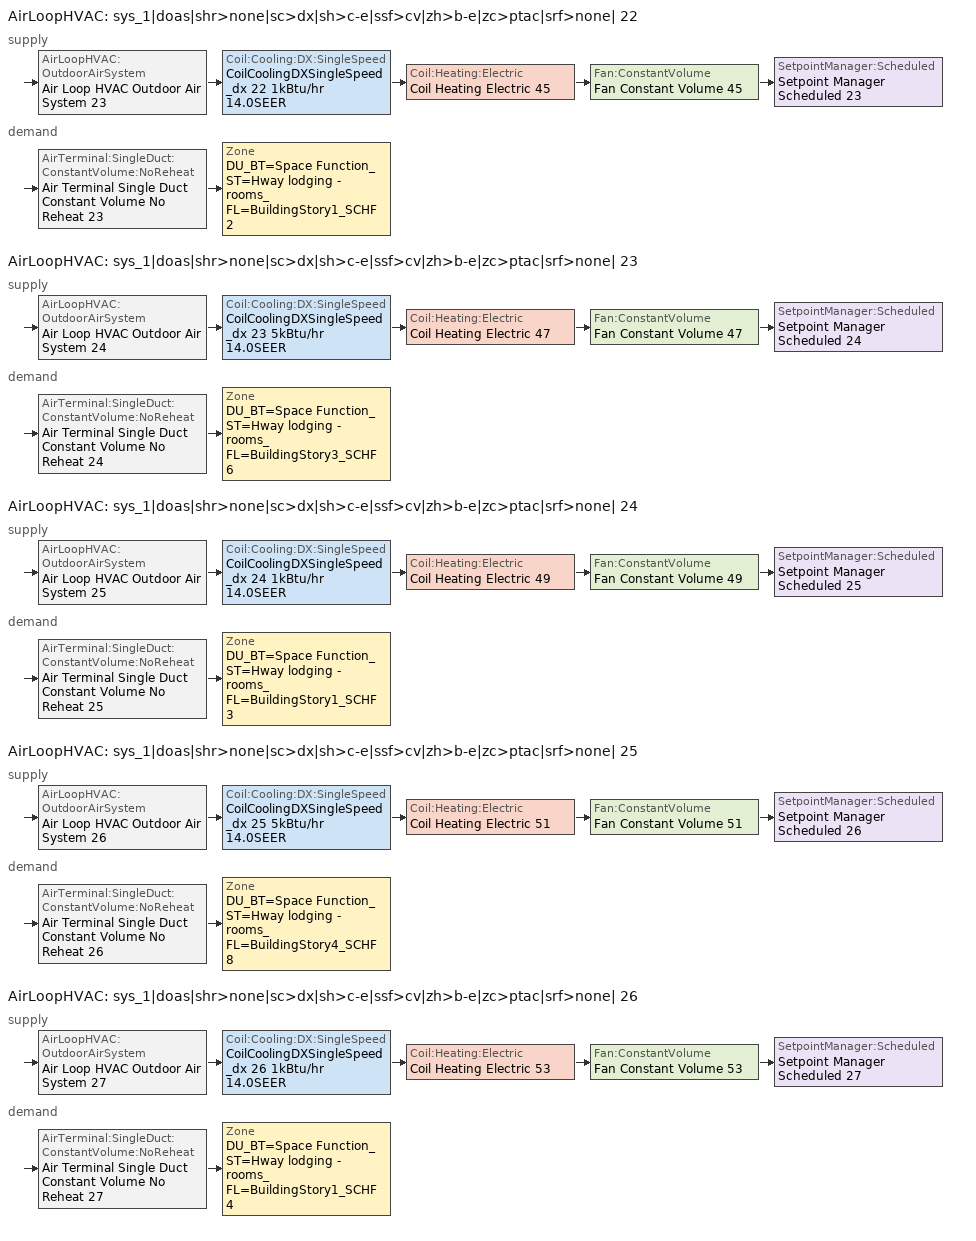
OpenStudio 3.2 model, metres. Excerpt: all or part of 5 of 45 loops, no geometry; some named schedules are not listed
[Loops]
AirLoopHVAC 'sys_1|doas|shr>none|sc>dx|sh>c-e|ssf>cv|zh>b-e|zc>ptac|srf>none| 22'
 supply: AirLoopHVAC:OutdoorAirSystem 'Air Loop HVAC Outdoor Air System 23' > Coil:Cooling:DX:SingleSpeed 'CoilCoolingDXSingleSpeed_dx 22 1kBtu/hr 14.0SEER' > Coil:Heating:Electric 'Coil Heating Electric 45' > Fan:ConstantVolume 'Fan Constant Volume 45' > SetpointManager:Scheduled 'Setpoint Manager Scheduled 23'
 demand: AirTerminal:SingleDuct:ConstantVolume:NoReheat 'Air Terminal Single Duct Constant Volume No Reheat 23' > Zone 'DU_BT=Space Function_ST=Hway lodging - rooms_FL=BuildingStory1_SCHF 2'
AirLoopHVAC 'sys_1|doas|shr>none|sc>dx|sh>c-e|ssf>cv|zh>b-e|zc>ptac|srf>none| 23'
 supply: AirLoopHVAC:OutdoorAirSystem 'Air Loop HVAC Outdoor Air System 24' > Coil:Cooling:DX:SingleSpeed 'CoilCoolingDXSingleSpeed_dx 23 5kBtu/hr 14.0SEER' > Coil:Heating:Electric 'Coil Heating Electric 47' > Fan:ConstantVolume 'Fan Constant Volume 47' > SetpointManager:Scheduled 'Setpoint Manager Scheduled 24'
 demand: AirTerminal:SingleDuct:ConstantVolume:NoReheat 'Air Terminal Single Duct Constant Volume No Reheat 24' > Zone 'DU_BT=Space Function_ST=Hway lodging - rooms_FL=BuildingStory3_SCHF 6'
AirLoopHVAC 'sys_1|doas|shr>none|sc>dx|sh>c-e|ssf>cv|zh>b-e|zc>ptac|srf>none| 24'
 supply: AirLoopHVAC:OutdoorAirSystem 'Air Loop HVAC Outdoor Air System 25' > Coil:Cooling:DX:SingleSpeed 'CoilCoolingDXSingleSpeed_dx 24 1kBtu/hr 14.0SEER' > Coil:Heating:Electric 'Coil Heating Electric 49' > Fan:ConstantVolume 'Fan Constant Volume 49' > SetpointManager:Scheduled 'Setpoint Manager Scheduled 25'
 demand: AirTerminal:SingleDuct:ConstantVolume:NoReheat 'Air Terminal Single Duct Constant Volume No Reheat 25' > Zone 'DU_BT=Space Function_ST=Hway lodging - rooms_FL=BuildingStory1_SCHF 3'
AirLoopHVAC 'sys_1|doas|shr>none|sc>dx|sh>c-e|ssf>cv|zh>b-e|zc>ptac|srf>none| 25'
 supply: AirLoopHVAC:OutdoorAirSystem 'Air Loop HVAC Outdoor Air System 26' > Coil:Cooling:DX:SingleSpeed 'CoilCoolingDXSingleSpeed_dx 25 5kBtu/hr 14.0SEER' > Coil:Heating:Electric 'Coil Heating Electric 51' > Fan:ConstantVolume 'Fan Constant Volume 51' > SetpointManager:Scheduled 'Setpoint Manager Scheduled 26'
 demand: AirTerminal:SingleDuct:ConstantVolume:NoReheat 'Air Terminal Single Duct Constant Volume No Reheat 26' > Zone 'DU_BT=Space Function_ST=Hway lodging - rooms_FL=BuildingStory4_SCHF 8'
AirLoopHVAC 'sys_1|doas|shr>none|sc>dx|sh>c-e|ssf>cv|zh>b-e|zc>ptac|srf>none| 26'
 supply: AirLoopHVAC:OutdoorAirSystem 'Air Loop HVAC Outdoor Air System 27' > Coil:Cooling:DX:SingleSpeed 'CoilCoolingDXSingleSpeed_dx 26 1kBtu/hr 14.0SEER' > Coil:Heating:Electric 'Coil Heating Electric 53' > Fan:ConstantVolume 'Fan Constant Volume 53' > SetpointManager:Scheduled 'Setpoint Manager Scheduled 27'
 demand: AirTerminal:SingleDuct:ConstantVolume:NoReheat 'Air Terminal Single Duct Constant Volume No Reheat 27' > Zone 'DU_BT=Space Function_ST=Hway lodging - rooms_FL=BuildingStory1_SCHF 4'
[Sizing:Zone] Zone Cooling Design Supply Air Temperature Input Method=SupplyAirTemperature; Zone Cooling Design Supply Air Temperature {C}=13; Zone Cooling Design Supply Air Temperature Difference {deltaC}=11.11; Zone Heating Design Supply Air Temperature Input Method=SupplyAirTemperature; Zone Heating Design Supply Air Temperature {C}=43; Zone Heating Design Supply Air Temperature Difference {deltaC}=11.11; Zone Cooling Design Supply Air Humidity Ratio {kg-H2O/kg-air}=0.0085; Zone Heating Design Supply Air Humidity Ratio {kg-H2O/kg-air}=0.008; Zone Heating Sizing Factor=1.3; Zone Cooling Sizing Factor=1.1; Cooling Design Air Flow Method=DesignDay; Heating Design Air Flow Method=DesignDay; Account for Dedicated Outdoor Air System=No; Dedicated Outdoor Air System Control Strategy=NeutralSupplyAir; Dedicated Outdoor Air Low Setpoint Temperature for Design {C}=autosize; Dedicated Outdoor Air High Setpoint Temperature for Design {C}=autosize
DU_BT=Space Function_ST=Hway lodging - rooms_FL=BuildingStory1_SCHF 2; DU_BT=Space Function_ST=Hway lodging - rooms_FL=BuildingStory3_SCHF 6; DU_BT=Space Function_ST=Hway lodging - rooms_FL=BuildingStory1_SCHF 3; DU_BT=Space Function_ST=Hway lodging - rooms_FL=BuildingStory4_SCHF 8; DU_BT=Space Function_ST=Hway lodging - rooms_FL=BuildingStory1_SCHF 4
[Zone equipment]
DU_BT=Space Function_ST=Hway lodging - rooms_FL=BuildingStory1_SCHF 2: DU_BT=Space Function_ST=Hway lodging - rooms_FL=BuildingStory1_SCHF 2 PTAC, Zone HVAC Baseboard Convective Electric 23, Air Terminal Single Duct Constant Volume No Reheat 23
DU_BT=Space Function_ST=Hway lodging - rooms_FL=BuildingStory3_SCHF 6: DU_BT=Space Function_ST=Hway lodging - rooms_FL=BuildingStory3_SCHF 6 PTAC, Zone HVAC Baseboard Convective Electric 24, Air Terminal Single Duct Constant Volume No Reheat 24
DU_BT=Space Function_ST=Hway lodging - rooms_FL=BuildingStory1_SCHF 3: DU_BT=Space Function_ST=Hway lodging - rooms_FL=BuildingStory1_SCHF 3 PTAC, Zone HVAC Baseboard Convective Electric 25, Air Terminal Single Duct Constant Volume No Reheat 25
DU_BT=Space Function_ST=Hway lodging - rooms_FL=BuildingStory4_SCHF 8: DU_BT=Space Function_ST=Hway lodging - rooms_FL=BuildingStory4_SCHF 8 PTAC, Zone HVAC Baseboard Convective Electric 26, Air Terminal Single Duct Constant Volume No Reheat 26
DU_BT=Space Function_ST=Hway lodging - rooms_FL=BuildingStory1_SCHF 4: DU_BT=Space Function_ST=Hway lodging - rooms_FL=BuildingStory1_SCHF 4 PTAC, Zone HVAC Baseboard Convective Electric 27, Air Terminal Single Duct Constant Volume No Reheat 27
[AirLoopHVAC] Design Supply Air Flow Rate {m3/s}=autosize; Design Return Air Flow Fraction of Supply Air Flow=1
Name | Availability Schedule
sys_1|doas|shr>none|sc>dx|sh>c-e|ssf>cv|zh>b-e|zc>ptac|srf>none| 22 | sys_1|doas|shr>none|sc>dx|sh>c-e|ssf>cv|zh>b-e|zc>ptac|srf>none| 22 Occ Sch
sys_1|doas|shr>none|sc>dx|sh>c-e|ssf>cv|zh>b-e|zc>ptac|srf>none| 23 | sys_1|doas|shr>none|sc>dx|sh>c-e|ssf>cv|zh>b-e|zc>ptac|srf>none| 23 Occ Sch
sys_1|doas|shr>none|sc>dx|sh>c-e|ssf>cv|zh>b-e|zc>ptac|srf>none| 24 | sys_1|doas|shr>none|sc>dx|sh>c-e|ssf>cv|zh>b-e|zc>ptac|srf>none| 24 Occ Sch
sys_1|doas|shr>none|sc>dx|sh>c-e|ssf>cv|zh>b-e|zc>ptac|srf>none| 25 | sys_1|doas|shr>none|sc>dx|sh>c-e|ssf>cv|zh>b-e|zc>ptac|srf>none| 25 Occ Sch
sys_1|doas|shr>none|sc>dx|sh>c-e|ssf>cv|zh>b-e|zc>ptac|srf>none| 26 | sys_1|doas|shr>none|sc>dx|sh>c-e|ssf>cv|zh>b-e|zc>ptac|srf>none| 26 Occ Sch
[Sizing:System] Type of Load to Size On=VentilationRequirement; Design Outdoor Air Flow Rate {m3/s}=Autosize; Central Heating Maximum System Air Flow Ratio=1; Preheat Design Temperature {C}=7; Preheat Design Humidity Ratio {kg-H2O/kg-Air}=0.008; Precool Design Temperature {C}=13; Precool Design Humidity Ratio {kg-H2O/kg-Air}=0.008; Central Cooling Design Supply Air Temperature {C}=13; Central Heating Design Supply Air Temperature {C}=43; Sizing Option=NonCoincident; 100% Outdoor Air in Cooling=Yes; 100% Outdoor Air in Heating=Yes; Central Cooling Design Supply Air Humidity Ratio {kg-H2O/kg-Air}=0.0085; Central Heating Design Supply Air Humidity Ratio {kg-H2O/kg-Air}=0.008; Cooling Design Air Flow Method=DesignDay; Cooling Design Air Flow Rate {m3/s}=0; Heating Design Air Flow Method=DesignDay; Heating Design Air Flow Rate {m3/s}=0; System Outdoor Air Method=ZoneSum; Zone Maximum Outdoor Air Fraction=1; Cooling Supply Air Flow Rate Per Floor Area {m3/s-m2}=0.00996765; Cooling Fraction of Autosized Cooling Supply Air Flow Rate=1; Cooling Supply Air Flow Rate Per Unit Cooling Capacity {m3/s-W}=3.94755e-05; Heating Supply Air Flow Rate Per Floor Area {m3/s-m2}=0.00996765; Heating Fraction of Autosized Heating Supply Air Flow Rate=1; Heating Fraction of Autosized Cooling Supply Air Flow Rate=1; Heating Supply Air Flow Rate Per Unit Heating Capacity {m3/s-W}=3.15882e-05; Cooling Design Capacity Method=CoolingDesignCapacity; Cooling Design Capacity {W}=autosize; Cooling Design Capacity Per Floor Area {W/m2}=234.7; Fraction of Autosized Cooling Design Capacity=1; Heating Design Capacity Method=HeatingDesignCapacity; Heating Design Capacity {W}=autosize; Heating Design Capacity Per Floor Area {W/m2}=157; Fraction of Autosized Heating Design Capacity=1; Central Cooling Capacity Control Method=OnOff
sys_1|doas|shr>none|sc>dx|sh>c-e|ssf>cv|zh>b-e|zc>ptac|srf>none| 22; sys_1|doas|shr>none|sc>dx|sh>c-e|ssf>cv|zh>b-e|zc>ptac|srf>none| 23; sys_1|doas|shr>none|sc>dx|sh>c-e|ssf>cv|zh>b-e|zc>ptac|srf>none| 24; sys_1|doas|shr>none|sc>dx|sh>c-e|ssf>cv|zh>b-e|zc>ptac|srf>none| 25; sys_1|doas|shr>none|sc>dx|sh>c-e|ssf>cv|zh>b-e|zc>ptac|srf>none| 26
[Fan:ConstantVolume] Availability Schedule=Always On Discrete; Fan Total Efficiency=0.39975; Pressure Rise {Pa}=640; Maximum Flow Rate {m3/s}=AutoSize; Motor Efficiency=0.615
Fan Constant Volume 45; Fan Constant Volume 46; Fan Constant Volume 47; Fan Constant Volume 48; Fan Constant Volume 49; Fan Constant Volume 50; Fan Constant Volume 51; Fan Constant Volume 52; Fan Constant Volume 53; Fan Constant Volume 54
[Coil:Heating:Electric]
Name | Availability Schedule
Coil Heating Electric 45; Coil Heating Electric 47; Coil Heating Electric 49; Coil Heating Electric 51; Coil Heating Electric 53 | Always On Discrete
Coil Heating Electric 46; Coil Heating Electric 48; Coil Heating Electric 50; Coil Heating Electric 52; Coil Heating Electric 54 | ON_OFF_ALWAYS_OFF
[Coil:Cooling:DX:SingleSpeed] Availability Schedule=Always On Discrete; Rated Total Cooling Capacity {W}=autosize; Rated Sensible Heat Ratio=autosize; Rated Air Flow Rate {m3/s}=autosize; Rated Evaporator Fan Power Per Volume Flow Rate {W/(m3/s)}=773.3; Total Cooling Capacity Function of Temperature Curve=DXCOOL-NECB2011-REF-CAPFT; Total Cooling Capacity Function of Flow Fraction Curve=DXCOOL-NECB2011-REF-CAPFFLOW; Energy Input Ratio Function of Temperature Curve=DXCOOL-NECB2011-REF-COOLEIRFT; Energy Input Ratio Function of Flow Fraction Curve=DXCOOL-NECB2011-REF-COOLEIRFFLOW; Part Load Fraction Correlation Curve=DXCOOL-NECB2011-REF-COOLPLFFPLR; Minimum Outdoor Dry-Bulb Temperature for Compressor Operation {C}=-25; Condenser Type=AirCooled; Evaporative Condenser Effectiveness=0; Evaporative Condenser Air Flow Rate {m3/s}=Autosize; Evaporative Condenser Pump Rated Power Consumption {W}=Autosize; Crankcase Heater Capacity {W}=0; Maximum Outdoor Dry-Bulb Temperature for Crankcase Heater Operation {C}=0; Basin Heater Capacity {W/K}=0; Basin Heater Setpoint Temperature {C}=10
Name | Rated COP {W/W}
CoilCoolingDXSingleSpeed_dx 22 1kBtu/hr 14.0SEER; CoilCoolingDXSingleSpeed_dx 23 5kBtu/hr 14.0SEER; CoilCoolingDXSingleSpeed_dx 24 1kBtu/hr 14.0SEER; CoilCoolingDXSingleSpeed_dx 25 5kBtu/hr 14.0SEER; CoilCoolingDXSingleSpeed_dx 26 1kBtu/hr 14.0SEER | 4.11713
Coil Cooling DX Single Speed 23 5kBtu/hr 11.0EER; Coil Cooling DX Single Speed 25 3kBtu/hr 11.0EER; Coil Cooling DX Single Speed 27 3kBtu/hr 11.0EER | 3.80183
Coil Cooling DX Single Speed 24 15kBtu/hr 9.3EER; Coil Cooling DX Single Speed 26 21kBtu/hr 9.3EER | 3.23448
[Controller:OutdoorAir] Minimum Outdoor Air Flow Rate {m3/s}=autosize; Maximum Outdoor Air Flow Rate {m3/s}=Autosize; Economizer Control Type=NoEconomizer; Economizer Control Action Type=ModulateFlow; Economizer Maximum Limit Dry-Bulb Temperature {C}=28; Economizer Maximum Limit Enthalpy {J/kg}=64000; Economizer Minimum Limit Dry-Bulb Temperature {C}=-100; Lockout Type=NoLockout; Minimum Limit Type=FixedMinimum; High Humidity Control=No; Heat Recovery Bypass Control Type=BypassWhenWithinEconomizerLimits
Name | Minimum Outdoor Air Schedule | Controller Mechanical Ventilation
Controller Outdoor Air 23 | sys_1|doas|shr>none|sc>dx|sh>c-e|ssf>cv|zh>b-e|zc>ptac|srf>none| 22 Occ Sch | Controller Mechanical Ventilation 23
Controller Outdoor Air 24 | sys_1|doas|shr>none|sc>dx|sh>c-e|ssf>cv|zh>b-e|zc>ptac|srf>none| 23 Occ Sch | Controller Mechanical Ventilation 24
Controller Outdoor Air 25 | sys_1|doas|shr>none|sc>dx|sh>c-e|ssf>cv|zh>b-e|zc>ptac|srf>none| 24 Occ Sch | Controller Mechanical Ventilation 25
Controller Outdoor Air 26 | sys_1|doas|shr>none|sc>dx|sh>c-e|ssf>cv|zh>b-e|zc>ptac|srf>none| 25 Occ Sch | Controller Mechanical Ventilation 26
Controller Outdoor Air 27 | sys_1|doas|shr>none|sc>dx|sh>c-e|ssf>cv|zh>b-e|zc>ptac|srf>none| 26 Occ Sch | Controller Mechanical Ventilation 27
[Controller:MechanicalVentilation] Availability Schedule=Always On Discrete; System Outdoor Air Method=ZoneSum
Controller Mechanical Ventilation 23; Controller Mechanical Ventilation 24; Controller Mechanical Ventilation 25; Controller Mechanical Ventilation 26; Controller Mechanical Ventilation 27
[AirLoopHVAC:OutdoorAirSystem]
Name | Controller
Air Loop HVAC Outdoor Air System 23 | Controller Outdoor Air 23
Air Loop HVAC Outdoor Air System 24 | Controller Outdoor Air 24
Air Loop HVAC Outdoor Air System 25 | Controller Outdoor Air 25
Air Loop HVAC Outdoor Air System 26 | Controller Outdoor Air 26
Air Loop HVAC Outdoor Air System 27 | Controller Outdoor Air 27
[SetpointManager:Scheduled] Control Variable=Temperature
Name | Schedule
Setpoint Manager Scheduled 23 | Makeup-Air Unit Supply Air Temp 22
Setpoint Manager Scheduled 24 | Makeup-Air Unit Supply Air Temp 23
Setpoint Manager Scheduled 25 | Makeup-Air Unit Supply Air Temp 24
Setpoint Manager Scheduled 26 | Makeup-Air Unit Supply Air Temp 25
Setpoint Manager Scheduled 27 | Makeup-Air Unit Supply Air Temp 26
[ZoneHVAC:PackagedTerminalAirConditioner] Availability Schedule=Always On Discrete; Supply Air Flow Rate During Cooling Operation {m3/s}=Autosize; Supply Air Flow Rate During Heating Operation {m3/s}=Autosize; Supply Air Flow Rate When No Cooling or Heating is Needed {m3/s}=Autosize; Outdoor Air Flow Rate During Cooling Operation {m3/s}=1e-05; Outdoor Air Flow Rate During Heating Operation {m3/s}=1e-05; Outdoor Air Flow Rate When No Cooling or Heating is Needed {m3/s}=1e-05; Fan Placement=DrawThrough
Name | Supply Air Fan | Heating Coil | Cooling Coil
DU_BT=Space Function_ST=Hway lodging - rooms_FL=BuildingStory1_SCHF 2 PTAC | Fan Constant Volume 46 | Coil Heating Electric 46 | Coil Cooling DX Single Speed 23 5kBtu/hr 11.0EER
DU_BT=Space Function_ST=Hway lodging - rooms_FL=BuildingStory3_SCHF 6 PTAC | Fan Constant Volume 48 | Coil Heating Electric 48 | Coil Cooling DX Single Speed 24 15kBtu/hr 9.3EER
DU_BT=Space Function_ST=Hway lodging - rooms_FL=BuildingStory1_SCHF 3 PTAC | Fan Constant Volume 50 | Coil Heating Electric 50 | Coil Cooling DX Single Speed 25 3kBtu/hr 11.0EER
DU_BT=Space Function_ST=Hway lodging - rooms_FL=BuildingStory4_SCHF 8 PTAC | Fan Constant Volume 52 | Coil Heating Electric 52 | Coil Cooling DX Single Speed 26 21kBtu/hr 9.3EER
DU_BT=Space Function_ST=Hway lodging - rooms_FL=BuildingStory1_SCHF 4 PTAC | Fan Constant Volume 54 | Coil Heating Electric 54 | Coil Cooling DX Single Speed 27 3kBtu/hr 11.0EER
[ZoneHVAC:Baseboard:Convective:Electric] Availability Schedule=Always On Discrete; Nominal Capacity {W}=autosize; Efficiency=1
Zone HVAC Baseboard Convective Electric 23; Zone HVAC Baseboard Convective Electric 24; Zone HVAC Baseboard Convective Electric 25; Zone HVAC Baseboard Convective Electric 26; Zone HVAC Baseboard Convective Electric 27
[AirTerminal:SingleDuct:ConstantVolume:NoReheat] Availability Schedule=Always On Discrete; Maximum Air Flow Rate {m3/s}=AutoSize
Air Terminal Single Duct Constant Volume No Reheat 23; Air Terminal Single Duct Constant Volume No Reheat 24; Air Terminal Single Duct Constant Volume No Reheat 25; Air Terminal Single Duct Constant Volume No Reheat 26; Air Terminal Single Duct Constant Volume No Reheat 27
[Schedule:Ruleset]
Name | Default Day Schedule | Summer Design Day Schedule | Winter Design Day Schedule
ON_OFF_ALWAYS_OFF | Schedule Day 3
Makeup-Air Unit Supply Air Temp 22 | Makeup Air Unit Supply Air Temp Default 22
Makeup-Air Unit Supply Air Temp 23 | Makeup Air Unit Supply Air Temp Default 23
Makeup-Air Unit Supply Air Temp 24 | Makeup Air Unit Supply Air Temp Default 24
Makeup-Air Unit Supply Air Temp 25 | Makeup Air Unit Supply Air Temp Default 25
Makeup-Air Unit Supply Air Temp 26 | Makeup Air Unit Supply Air Temp Default 26
sys_1|doas|shr>none|sc>dx|sh>c-e|ssf>cv|zh>b-e|zc>ptac|srf>none| 22 Occ Sch | sys_1|doas|shr>none|sc>dx|sh>c-e|ssf>cv|zh>b-e|zc>ptac|srf>none| 22 Occ Sch Default | sys_1|doas|shr>none|sc>dx|sh>c-e|ssf>cv|zh>b-e|zc>ptac|srf>none| 22 Occ Sch Summer Design Day | sys_1|doas|shr>none|sc>dx|sh>c-e|ssf>cv|zh>b-e|zc>ptac|srf>none| 22 Occ Sch Winter Design Day
sys_1|doas|shr>none|sc>dx|sh>c-e|ssf>cv|zh>b-e|zc>ptac|srf>none| 23 Occ Sch | sys_1|doas|shr>none|sc>dx|sh>c-e|ssf>cv|zh>b-e|zc>ptac|srf>none| 23 Occ Sch Default | sys_1|doas|shr>none|sc>dx|sh>c-e|ssf>cv|zh>b-e|zc>ptac|srf>none| 23 Occ Sch Summer Design Day | sys_1|doas|shr>none|sc>dx|sh>c-e|ssf>cv|zh>b-e|zc>ptac|srf>none| 23 Occ Sch Winter Design Day
sys_1|doas|shr>none|sc>dx|sh>c-e|ssf>cv|zh>b-e|zc>ptac|srf>none| 24 Occ Sch | sys_1|doas|shr>none|sc>dx|sh>c-e|ssf>cv|zh>b-e|zc>ptac|srf>none| 24 Occ Sch Default | sys_1|doas|shr>none|sc>dx|sh>c-e|ssf>cv|zh>b-e|zc>ptac|srf>none| 24 Occ Sch Summer Design Day | sys_1|doas|shr>none|sc>dx|sh>c-e|ssf>cv|zh>b-e|zc>ptac|srf>none| 24 Occ Sch Winter Design Day
sys_1|doas|shr>none|sc>dx|sh>c-e|ssf>cv|zh>b-e|zc>ptac|srf>none| 25 Occ Sch | sys_1|doas|shr>none|sc>dx|sh>c-e|ssf>cv|zh>b-e|zc>ptac|srf>none| 25 Occ Sch Default | sys_1|doas|shr>none|sc>dx|sh>c-e|ssf>cv|zh>b-e|zc>ptac|srf>none| 25 Occ Sch Summer Design Day | sys_1|doas|shr>none|sc>dx|sh>c-e|ssf>cv|zh>b-e|zc>ptac|srf>none| 25 Occ Sch Winter Design Day
sys_1|doas|shr>none|sc>dx|sh>c-e|ssf>cv|zh>b-e|zc>ptac|srf>none| 26 Occ Sch | sys_1|doas|shr>none|sc>dx|sh>c-e|ssf>cv|zh>b-e|zc>ptac|srf>none| 26 Occ Sch Default | sys_1|doas|shr>none|sc>dx|sh>c-e|ssf>cv|zh>b-e|zc>ptac|srf>none| 26 Occ Sch Summer Design Day | sys_1|doas|shr>none|sc>dx|sh>c-e|ssf>cv|zh>b-e|zc>ptac|srf>none| 26 Occ Sch Winter Design Day
[Schedule:Day]
Schedule Day 3: 1, 0, 0, 2, 0, 0, 3, 0, 0, 4, 0, 0, 5, 0, 0, 6, 0, 0, 7, 0, 0, 8, 0, 0, 9, 0, 0, 10, 0, 0, 11, 0, 0, 12, 0, 0, 13, 0, 0, 14, 0, 0, 15, 0, 0, 16, 0, 0, 17, 0, 0, 18, 0, 0, 19, 0, 0, 20, 0, 0, 21, 0, 0, 22, 0, 0, 23, 0, 0, 24, 0, 0
sys_1|doas|shr>none|sc>dx|sh>c-e|ssf>cv|zh>b-e|zc>ptac|srf>none| 22 Occ Sch Default; sys_1|doas|shr>none|sc>dx|sh>c-e|ssf>cv|zh>b-e|zc>ptac|srf>none| 22 Occ Sch Winter Design Day; sys_1|doas|shr>none|sc>dx|sh>c-e|ssf>cv|zh>b-e|zc>ptac|srf>none| 22 Occ Sch Summer Design Day; sys_1|doas|shr>none|sc>dx|sh>c-e|ssf>cv|zh>b-e|zc>ptac|srf>none| 23 Occ Sch Default; sys_1|doas|shr>none|sc>dx|sh>c-e|ssf>cv|zh>b-e|zc>ptac|srf>none| 23 Occ Sch Winter Design Day; sys_1|doas|shr>none|sc>dx|sh>c-e|ssf>cv|zh>b-e|zc>ptac|srf>none| 23 Occ Sch Summer Design Day; sys_1|doas|shr>none|sc>dx|sh>c-e|ssf>cv|zh>b-e|zc>ptac|srf>none| 24 Occ Sch Default; sys_1|doas|shr>none|sc>dx|sh>c-e|ssf>cv|zh>b-e|zc>ptac|srf>none| 24 Occ Sch Winter Design Day; sys_1|doas|shr>none|sc>dx|sh>c-e|ssf>cv|zh>b-e|zc>ptac|srf>none| 24 Occ Sch Summer Design Day; sys_1|doas|shr>none|sc>dx|sh>c-e|ssf>cv|zh>b-e|zc>ptac|srf>none| 25 Occ Sch Default; sys_1|doas|shr>none|sc>dx|sh>c-e|ssf>cv|zh>b-e|zc>ptac|srf>none| 25 Occ Sch Winter Design Day; sys_1|doas|shr>none|sc>dx|sh>c-e|ssf>cv|zh>b-e|zc>ptac|srf>none| 25 Occ Sch Summer Design Day; sys_1|doas|shr>none|sc>dx|sh>c-e|ssf>cv|zh>b-e|zc>ptac|srf>none| 26 Occ Sch Default; sys_1|doas|shr>none|sc>dx|sh>c-e|ssf>cv|zh>b-e|zc>ptac|srf>none| 26 Occ Sch Winter Design Day; sys_1|doas|shr>none|sc>dx|sh>c-e|ssf>cv|zh>b-e|zc>ptac|srf>none| 26 Occ Sch Summer Design Day: 24, 0, 1
[Schedule:Constant]
Always On Discrete: Value=1
[Curve:Biquadratic] Minimum Value of x=13; Maximum Value of x=24; Minimum Value of y=24; Maximum Value of y=46
Name | Coefficient1 Constant | Coefficient2 x | Coefficient3 x**2 | Coefficient4 y | Coefficient5 y**2 | Coefficient6 x*y
DXCOOL-NECB2011-REF-CAPFT | 0.867905 | 0.0142459 | 0.00055436 | -0.0075575 | 3.3e-05 | -0.0001918
DXCOOL-NECB2011-REF-COOLEIRFT | 0.114171 | 0.0281822 | -0.0004199 | 0.0214108 | 0.000161028 | -0.000679104
[Curve:Quadratic] Minimum Value of x=0.5; Maximum Value of x=1.5
Name | Coefficient1 Constant | Coefficient2 x | Coefficient3 x**2
DXCOOL-NECB2011-REF-CAPFFLOW | 0.8 | 0.2 | 0
DXCOOL-NECB2011-REF-COOLEIRFFLOW | 1.1552 | -0.1808 | 0.0256
[Curve:Cubic]
DXCOOL-NECB2011-REF-COOLPLFFPLR: Coefficient1 Constant=0.0277; Coefficient2 x=4.9151; Coefficient3 x**2=-8.184; Coefficient4 x**3=4.2702; Minimum Value of x=0.7; Maximum Value of x=1
